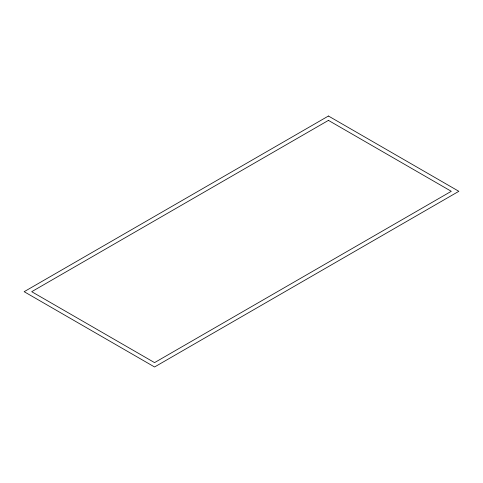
<?xml version="1.0" encoding="UTF-8"?>
<svg xmlns="http://www.w3.org/2000/svg" width="483" height="483" viewBox="0 0 483 483"><rect width="100%" height="100%" fill="white"/><g stroke="black" fill="none" stroke-linecap="round" stroke-linejoin="round"><path stroke-width="0.72" d="M328.44 116.017L24.15 291.696L154.56 366.983L458.85 191.304L328.44 116.017M328.44 120.382L31.715 291.696L154.56 362.618L451.285 191.304L328.44 120.382"/></g></svg>
